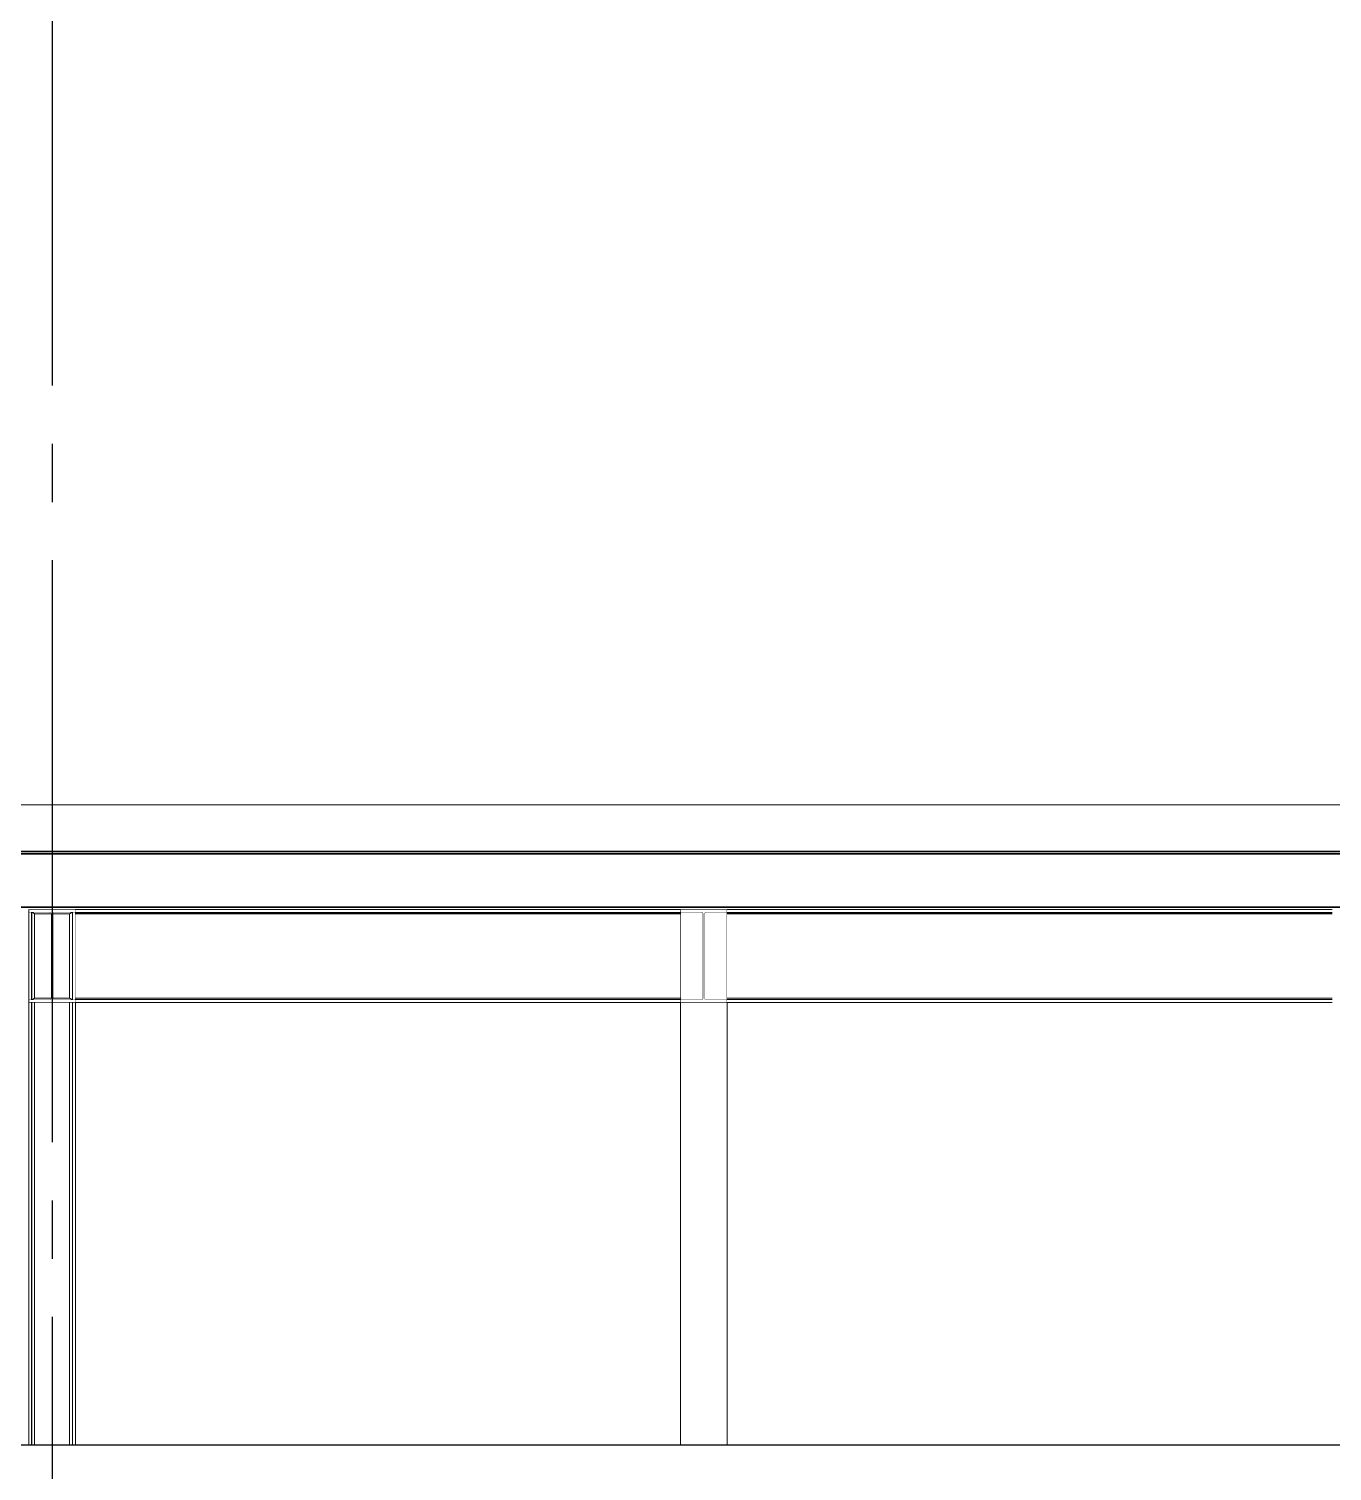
# Model space of a CAD drawing. Extents: x -3080 to 28500, y -1326 to 31609.
# Drawn here: x 18470 to 19030, y 27365 to 27984 of the extents above; entities that cross this region are included whole.
import ezdxf
from ezdxf.xclip import XClip

# ---------------------------------------------------------------- set-up
doc = ezdxf.new("R2010")
doc.units = 0
doc.header["$LTSCALE"] = 100
doc.header["$XCLIPFRAME"] = 2
doc.linetypes.add('188K-SM-07-F10-MECH-CR PIPE-Y2257103$0$X-S-FAB_SL ALL$0$COL-CEN-LIN', pattern=[3.25, 2.5, -0.25, 0.25, -0.25])
doc.linetypes.add('188K-SM-07-F10-MECH-CR PIPE-Y2257103$0$X-S-FAB_SL ALL$0$Wipeout_Contour', pattern=[1, 0, -1])
for name, color, linetype in [('0-xref', 8, 'Continuous'), ('188K-SM-07-F10-MECH-CR PIPE-Y2257103$0$X-S-FAB_SL ALL$0$ASP_1', 1, 'Continuous'), ('188K-SM-07-F10-MECH-CR PIPE-Y2257103$0$X-S-FAB_SL ALL$0$CCL', 15, '188K-SM-07-F10-MECH-CR PIPE-Y2257103$0$X-S-FAB_SL ALL$0$COL-CEN-LIN'), ('188K-SM-07-F10-MECH-CR PIPE-Y2257103$0$X-S-FAB_SL ALL$0$Hattch', 7, 'Continuous'), ('188K-SM-07-F10-MECH-CR PIPE-Y2257103$0$X-S-FAB_SL ALL$0$S-BEAM', 7, 'Continuous'), ('188K-SM-07-F10-MECH-CR PIPE-Y2257103$0$X-S-FAB_SL ALL$0$S-COL', 7, 'Continuous'), ('188K-SM-07-F10-MECH-CR PIPE-Y2257103$0$X-S-FAB_SL ALL$0$S-SLAB', 7, 'Continuous')]:
    doc.layers.add(name, color=color, linetype=linetype)

# ---------------------------------------------------------------- blocks, each defined once
blk = doc.blocks.new('188K-SM-07-F10-MECH-CR PIPE-Y2257103$0$X-S-FAB_SL ALL$0$剖面元素_1320_3', base_point=(23061.26, -8263.06))
at = {"layer": '188K-SM-07-F10-MECH-CR PIPE-Y2257103$0$X-S-FAB_SL ALL$0$S-BEAM', "color": 2, "lineweight": 0}
for p, q in [((41531.26, -6988.06), (41531.26, -6989.36)), ((41551.26, -6988.06), (41531.26, -6988.06)), ((41551.26, -6988.06), (41551.26, -6989.36)), ((41531.26, -7026.76), (41531.26, -7028.06)), ((41551.26, -7028.06), (41531.26, -7028.06)), ((41551.26, -7026.76), (41551.26, -7028.06))]:
    blk.add_line(p, q, dxfattribs=at)
at = {"layer": '188K-SM-07-F10-MECH-CR PIPE-Y2257103$0$X-S-FAB_SL ALL$0$S-BEAM', "color": 2, "lineweight": 0, "flags": 128}
for points in [[(41540.69, -6989.54), (41540.26, -6989.36), (41531.26, -6989.36)], [(41540.69, -6989.54), (41540.86, -6989.96), (41540.86, -7026.16), (41540.69, -7026.59)], [(41541.84, -6989.54), (41541.66, -6989.96), (41541.66, -7026.16), (41541.84, -7026.59)], [(41551.26, -6989.36), (41542.26, -6989.36), (41541.84, -6989.54)], [(41540.69, -7026.59), (41540.26, -7026.76), (41531.26, -7026.76)], [(41541.84, -7026.59), (41542.26, -7026.76), (41551.26, -7026.76)]]:
    blk.add_lwpolyline(points, dxfattribs=at)
blk = doc.blocks.new('188K-SM-07-F10-MECH-CR PIPE-Y2257103$0$X-S-FAB_SL ALL$0$剖面元素_1324_3', base_point=(23061.26, -8263.06))
at = {"layer": '188K-SM-07-F10-MECH-CR PIPE-Y2257103$0$X-S-FAB_SL ALL$0$S-BEAM', "color": 2, "lineweight": 0}
for p, q in [((41811.26, -6988.06), (41811.26, -6989.36)), ((41831.26, -6988.06), (41811.26, -6988.06)), ((41831.26, -6988.06), (41831.26, -6989.36)), ((41811.26, -7026.76), (41811.26, -7028.06)), ((41831.26, -7028.06), (41811.26, -7028.06)), ((41831.26, -7026.76), (41831.26, -7028.06))]:
    blk.add_line(p, q, dxfattribs=at)
at = {"layer": '188K-SM-07-F10-MECH-CR PIPE-Y2257103$0$X-S-FAB_SL ALL$0$S-BEAM', "color": 2, "lineweight": 0, "flags": 128}
for points in [[(41820.69, -6989.54), (41820.26, -6989.36), (41811.26, -6989.36)], [(41820.69, -6989.54), (41820.86, -6989.96), (41820.86, -7026.16), (41820.69, -7026.59)], [(41821.84, -6989.54), (41821.66, -6989.96), (41821.66, -7026.16), (41821.84, -7026.59)], [(41831.26, -6989.36), (41822.26, -6989.36), (41821.84, -6989.54)], [(41820.69, -7026.59), (41820.26, -7026.76), (41811.26, -7026.76)], [(41821.84, -7026.59), (41822.26, -7026.76), (41831.26, -7026.76)]]:
    blk.add_lwpolyline(points, dxfattribs=at)
blk = doc.blocks.new('188K-SM-07-F10-MECH-CR PIPE-Y2257103$0$X-S-FAB_SL ALL$0$剖面元素_2099_3', base_point=(23061.26, -8263.06))
at = {"color": 254, "linetype": '188K-SM-07-F10-MECH-CR PIPE-Y2257103$0$X-S-FAB_SL ALL$0$Wipeout_Contour', "lineweight": 0, "ltscale": 168475.945046}
blk.add_wipeout([(41531.26, -6989.36), (41531.26, -7026.76), (41532.46, -7026.76), (41532.46, -6989.36)], dxfattribs=at).dxf.layer = '188K-SM-07-F10-MECH-CR PIPE-Y2257103$0$X-S-FAB_SL ALL$0$Hattch'
at = {"color": 254, "linetype": '188K-SM-07-F10-MECH-CR PIPE-Y2257103$0$X-S-FAB_SL ALL$0$Wipeout_Contour', "lineweight": 0, "ltscale": 168550.097252}
blk.add_wipeout([(41550.06, -6989.36), (41550.06, -7026.76), (41551.26, -7026.76), (41551.26, -6989.36)], dxfattribs=at).dxf.layer = '188K-SM-07-F10-MECH-CR PIPE-Y2257103$0$X-S-FAB_SL ALL$0$Hattch'
at = {"color": 254, "linetype": '188K-SM-07-F10-MECH-CR PIPE-Y2257103$0$X-S-FAB_SL ALL$0$Wipeout_Contour', "lineweight": 0, "ltscale": 168553.494095}
blk.add_wipeout([(41531.26, -7028.06), (41531.26, -7218.06), (41532.46, -7218.06), (41532.46, -7028.06)], dxfattribs=at).dxf.layer = '188K-SM-07-F10-MECH-CR PIPE-Y2257103$0$X-S-FAB_SL ALL$0$Hattch'
at = {"color": 254, "linetype": '188K-SM-07-F10-MECH-CR PIPE-Y2257103$0$X-S-FAB_SL ALL$0$Wipeout_Contour', "lineweight": 0, "ltscale": 168627.61221}
blk.add_wipeout([(41550.06, -7028.06), (41550.06, -7218.06), (41551.26, -7218.06), (41551.26, -7028.06)], dxfattribs=at).dxf.layer = '188K-SM-07-F10-MECH-CR PIPE-Y2257103$0$X-S-FAB_SL ALL$0$Hattch'
at = {"color": 254, "linetype": '188K-SM-07-F10-MECH-CR PIPE-Y2257103$0$X-S-FAB_SL ALL$0$Wipeout_Contour', "lineweight": 0, "ltscale": 168497.440217}
blk.add_wipeout([(41533.76, -6989.96), (41533.76, -7026.16), (41540.86, -7026.16), (41540.86, -6989.96)], dxfattribs=at).dxf.layer = '188K-SM-07-F10-MECH-CR PIPE-Y2257103$0$X-S-FAB_SL ALL$0$Hattch'
at = {"color": 254, "linetype": '188K-SM-07-F10-MECH-CR PIPE-Y2257103$0$X-S-FAB_SL ALL$0$Wipeout_Contour', "lineweight": 0, "ltscale": 168547.387193}
blk.add_wipeout([(41549.89, -6989.36), (41549.89, -7026.76), (41550.06, -7026.76), (41550.06, -6989.36)], dxfattribs=at).dxf.layer = '188K-SM-07-F10-MECH-CR PIPE-Y2257103$0$X-S-FAB_SL ALL$0$Hattch'
at = {"color": 254, "linetype": '188K-SM-07-F10-MECH-CR PIPE-Y2257103$0$X-S-FAB_SL ALL$0$Wipeout_Contour', "lineweight": 0, "ltscale": 168624.903396}
blk.add_wipeout([(41549.89, -7028.06), (41549.89, -7218.06), (41550.06, -7218.06), (41550.06, -7028.06)], dxfattribs=at).dxf.layer = '188K-SM-07-F10-MECH-CR PIPE-Y2257103$0$X-S-FAB_SL ALL$0$Hattch'
at = {"color": 254, "linetype": '188K-SM-07-F10-MECH-CR PIPE-Y2257103$0$X-S-FAB_SL ALL$0$Wipeout_Contour', "lineweight": 0, "ltscale": 168623.622088}
blk.add_wipeout([(41549.89, -7028.06), (41549.41, -7028.06), (41549.41, -7218.06), (41549.89, -7218.06)], dxfattribs=at).dxf.layer = '188K-SM-07-F10-MECH-CR PIPE-Y2257103$0$X-S-FAB_SL ALL$0$Hattch'
at = {"color": 254, "linetype": '188K-SM-07-F10-MECH-CR PIPE-Y2257103$0$X-S-FAB_SL ALL$0$Wipeout_Contour', "lineweight": 0, "ltscale": 337092.316224}
blk.add_wipeout([(41549.42, -6989.54), (41549.41, -6989.54), (41549.41, -7026.58), (41549.42, -7026.59), (41549.84, -7026.76), (41549.89, -7026.76), (41549.89, -6989.36), (41549.84, -6989.36)], dxfattribs=at).dxf.layer = '188K-SM-07-F10-MECH-CR PIPE-Y2257103$0$X-S-FAB_SL ALL$0$Hattch'
at = {"color": 254, "linetype": '188K-SM-07-F10-MECH-CR PIPE-Y2257103$0$X-S-FAB_SL ALL$0$Wipeout_Contour', "lineweight": 0, "ltscale": 168621.402808}
blk.add_wipeout([(41548.76, -7028.06), (41548.76, -7218.06), (41549.41, -7218.06), (41549.41, -7028.06)], dxfattribs=at).dxf.layer = '188K-SM-07-F10-MECH-CR PIPE-Y2257103$0$X-S-FAB_SL ALL$0$Hattch'
at = {"color": 254, "linetype": '188K-SM-07-F10-MECH-CR PIPE-Y2257103$0$X-S-FAB_SL ALL$0$Wipeout_Contour', "lineweight": 0, "ltscale": 168543.884328}
blk.add_wipeout([(41549.41, -6989.54), (41548.76, -6989.96), (41548.76, -7026.16), (41549.41, -7026.58)], dxfattribs=at).dxf.layer = '188K-SM-07-F10-MECH-CR PIPE-Y2257103$0$X-S-FAB_SL ALL$0$Hattch'
at = {"color": 254, "linetype": '188K-SM-07-F10-MECH-CR PIPE-Y2257103$0$X-S-FAB_SL ALL$0$Wipeout_Contour', "lineweight": 0, "ltscale": 168590.553157}
blk.add_wipeout([(41533.76, -7218.06), (41548.76, -7218.06), (41548.76, -7028.06), (41533.76, -7028.06)], dxfattribs=at).dxf.layer = '188K-SM-07-F10-MECH-CR PIPE-Y2257103$0$X-S-FAB_SL ALL$0$Hattch'
at = {"color": 254, "linetype": '188K-SM-07-F10-MECH-CR PIPE-Y2257103$0$X-S-FAB_SL ALL$0$Wipeout_Contour', "lineweight": 0, "ltscale": 168528.599916}
blk.add_wipeout([(41541.66, -6989.96), (41541.66, -7026.16), (41548.76, -7026.16), (41548.76, -6989.96)], dxfattribs=at).dxf.layer = '188K-SM-07-F10-MECH-CR PIPE-Y2257103$0$X-S-FAB_SL ALL$0$Hattch'
at = {"color": 254, "linetype": '188K-SM-07-F10-MECH-CR PIPE-Y2257103$0$X-S-FAB_SL ALL$0$Wipeout_Contour', "lineweight": 0, "ltscale": 168559.703416}
blk.add_wipeout([(41533.11, -7028.06), (41533.11, -7218.06), (41533.76, -7218.06), (41533.76, -7028.06)], dxfattribs=at).dxf.layer = '188K-SM-07-F10-MECH-CR PIPE-Y2257103$0$X-S-FAB_SL ALL$0$Hattch'
at = {"layer": '188K-SM-07-F10-MECH-CR PIPE-Y2257103$0$X-S-FAB_SL ALL$0$S-COL', "color": 8, "lineweight": 0}
for p, q in [((41548.76, -7026.16), (41548.76, -6989.96)), ((41550.06, -7026.76), (41550.06, -6989.36)), ((41551.26, -7026.76), (41551.26, -6989.36)), ((41548.76, -7218.06), (41548.76, -7028.06)), ((41550.06, -7218.06), (41550.06, -7028.06)), ((41551.26, -7218.06), (41551.26, -7028.06))]:
    blk.add_line(p, q, dxfattribs=at)
at = {"color": 254, "linetype": '188K-SM-07-F10-MECH-CR PIPE-Y2257103$0$X-S-FAB_SL ALL$0$Wipeout_Contour', "lineweight": 0, "ltscale": 168482.156557}
blk.add_wipeout([(41533.76, -6989.96), (41533.11, -6989.54), (41533.11, -7026.58), (41533.76, -7026.16)], dxfattribs=at).dxf.layer = '188K-SM-07-F10-MECH-CR PIPE-Y2257103$0$X-S-FAB_SL ALL$0$Hattch'
at = {"color": 254, "linetype": '188K-SM-07-F10-MECH-CR PIPE-Y2257103$0$X-S-FAB_SL ALL$0$Wipeout_Contour', "lineweight": 0, "ltscale": 168557.484158}
blk.add_wipeout([(41532.64, -7218.06), (41533.11, -7218.06), (41533.11, -7028.06), (41532.64, -7028.06)], dxfattribs=at).dxf.layer = '188K-SM-07-F10-MECH-CR PIPE-Y2257103$0$X-S-FAB_SL ALL$0$Hattch'
at = {"color": 254, "linetype": '188K-SM-07-F10-MECH-CR PIPE-Y2257103$0$X-S-FAB_SL ALL$0$Wipeout_Contour', "lineweight": 0, "ltscale": 336959.769072}
blk.add_wipeout([(41532.69, -6989.36), (41532.64, -6989.36), (41532.64, -7026.76), (41532.69, -7026.76), (41533.11, -7026.59), (41533.11, -7026.58), (41533.11, -6989.54), (41533.11, -6989.54)], dxfattribs=at).dxf.layer = '188K-SM-07-F10-MECH-CR PIPE-Y2257103$0$X-S-FAB_SL ALL$0$Hattch'
at = {"color": 254, "linetype": '188K-SM-07-F10-MECH-CR PIPE-Y2257103$0$X-S-FAB_SL ALL$0$Wipeout_Contour', "lineweight": 0, "ltscale": 168478.655069}
blk.add_wipeout([(41532.46, -7026.76), (41532.64, -7026.76), (41532.64, -6989.36), (41532.46, -6989.36)], dxfattribs=at).dxf.layer = '188K-SM-07-F10-MECH-CR PIPE-Y2257103$0$X-S-FAB_SL ALL$0$Hattch'
at = {"color": 254, "linetype": '188K-SM-07-F10-MECH-CR PIPE-Y2257103$0$X-S-FAB_SL ALL$0$Wipeout_Contour', "lineweight": 0, "ltscale": 168556.202872}
blk.add_wipeout([(41532.46, -7028.06), (41532.46, -7218.06), (41532.64, -7218.06), (41532.64, -7028.06)], dxfattribs=at).dxf.layer = '188K-SM-07-F10-MECH-CR PIPE-Y2257103$0$X-S-FAB_SL ALL$0$Hattch'
at = {"layer": '188K-SM-07-F10-MECH-CR PIPE-Y2257103$0$X-S-FAB_SL ALL$0$S-COL', "color": 8, "lineweight": 0}
for p, q in [((41531.26, -7026.76), (41531.26, -6989.36)), ((41532.46, -7026.76), (41532.46, -6989.36)), ((41533.76, -7026.16), (41533.76, -6989.96)), ((41531.26, -7218.06), (41531.26, -7028.06)), ((41532.46, -7218.06), (41532.46, -7028.06)), ((41533.76, -7218.06), (41533.76, -7028.06))]:
    blk.add_line(p, q, dxfattribs=at)
blk = doc.blocks.new('188K-SM-07-F10-MECH-CR PIPE-Y2257103$0$X-S-FAB_SL ALL$0$剖面元素_2100_3', base_point=(23061.26, -8263.06))
at = {"color": 254, "linetype": '188K-SM-07-F10-MECH-CR PIPE-Y2257103$0$X-S-FAB_SL ALL$0$Wipeout_Contour', "lineweight": 0, "ltscale": 169694.545631}
blk.add_wipeout([(41811.26, -7028.06), (41811.26, -7218.06), (41831.26, -7218.06), (41831.26, -7028.06)], dxfattribs=at).dxf.layer = '188K-SM-07-F10-MECH-CR PIPE-Y2257103$0$X-S-FAB_SL ALL$0$Hattch'
at = {"color": 254, "linetype": '188K-SM-07-F10-MECH-CR PIPE-Y2257103$0$X-S-FAB_SL ALL$0$Wipeout_Contour', "lineweight": 0, "ltscale": 339209.60075}
blk.add_wipeout([(41811.26, -7026.76), (41820.26, -7026.76), (41820.69, -7026.59), (41820.86, -7026.16), (41820.86, -6989.96), (41820.69, -6989.54), (41820.26, -6989.36), (41811.26, -6989.36)], dxfattribs=at).dxf.layer = '188K-SM-07-F10-MECH-CR PIPE-Y2257103$0$X-S-FAB_SL ALL$0$Hattch'
at = {"layer": '188K-SM-07-F10-MECH-CR PIPE-Y2257103$0$X-S-FAB_SL ALL$0$S-COL', "color": 8, "lineweight": 0}
for p, q in [((41811.26, -7026.76), (41811.26, -6989.36)), ((41811.26, -7218.06), (41811.26, -7028.06))]:
    blk.add_line(p, q, dxfattribs=at)
at = {"color": 254, "linetype": '188K-SM-07-F10-MECH-CR PIPE-Y2257103$0$X-S-FAB_SL ALL$0$Wipeout_Contour', "lineweight": 0, "ltscale": 339260.471178}
blk.add_wipeout([(41821.84, -6989.54), (41821.66, -6989.96), (41821.66, -7026.16), (41821.84, -7026.59), (41822.26, -7026.76), (41831.26, -7026.76), (41831.26, -6989.36), (41822.26, -6989.36)], dxfattribs=at).dxf.layer = '188K-SM-07-F10-MECH-CR PIPE-Y2257103$0$X-S-FAB_SL ALL$0$Hattch'
at = {"layer": '188K-SM-07-F10-MECH-CR PIPE-Y2257103$0$X-S-FAB_SL ALL$0$S-COL', "color": 8, "lineweight": 0}
for p, q in [((41831.26, -7026.76), (41831.26, -6989.36)), ((41831.26, -7218.06), (41831.26, -7028.06))]:
    blk.add_line(p, q, dxfattribs=at)
blk = doc.blocks.new('188K-SM-07-F10-MECH-CR PIPE-Y2257103$0$X-S-FAB_SL ALL$0$剖面元素_2189_3', base_point=(23061.26, -8263.06))
at = {"color": 254, "linetype": '188K-SM-07-F10-MECH-CR PIPE-Y2257103$0$X-S-FAB_SL ALL$0$Wipeout_Contour', "lineweight": 0, "ltscale": 168576.746401}
blk.add_wipeout([(38161.26, -6987.26), (38161.26, -6988.06), (44952.76, -6988.06), (44952.76, -6987.26)], dxfattribs=at).dxf.layer = '188K-SM-07-F10-MECH-CR PIPE-Y2257103$0$X-S-FAB_SL ALL$0$Hattch'
at = {"color": 254, "linetype": '188K-SM-07-F10-MECH-CR PIPE-Y2257103$0$X-S-FAB_SL ALL$0$Wipeout_Contour', "lineweight": 0, "ltscale": 168576.450104}
blk.add_wipeout([(38161.26, -6987.18), (38161.26, -6987.26), (44952.76, -6987.26), (44952.76, -6987.18)], dxfattribs=at).dxf.layer = '188K-SM-07-F10-MECH-CR PIPE-Y2257103$0$X-S-FAB_SL ALL$0$Hattch'
at = {"color": 254, "linetype": '188K-SM-07-F10-MECH-CR PIPE-Y2257103$0$X-S-FAB_SL ALL$0$Wipeout_Contour', "lineweight": 0, "ltscale": 168576.349998}
blk.add_wipeout([(38161.26, -6986.96), (38161.26, -6987.18), (44952.76, -6987.18), (44952.76, -6986.96)], dxfattribs=at).dxf.layer = '188K-SM-07-F10-MECH-CR PIPE-Y2257103$0$X-S-FAB_SL ALL$0$Hattch'
at = {"color": 254, "linetype": '188K-SM-07-F10-MECH-CR PIPE-Y2257103$0$X-S-FAB_SL ALL$0$Wipeout_Contour', "lineweight": 0, "ltscale": 168568.749907}
blk.add_wipeout([(38161.26, -6964.36), (38161.26, -6986.96), (44952.76, -6986.96), (44952.76, -6964.36)], dxfattribs=at).dxf.layer = '188K-SM-07-F10-MECH-CR PIPE-Y2257103$0$X-S-FAB_SL ALL$0$Hattch'
at = {"layer": '188K-SM-07-F10-MECH-CR PIPE-Y2257103$0$X-S-FAB_SL ALL$0$S-BEAM', "color": 8, "lineweight": 0}
for p, q in [((38161.26, -6986.96), (44952.76, -6986.96)), ((38161.26, -6987.26), (44952.76, -6987.26)), ((41551.26, -6988.06), (41811.26, -6988.06)), ((41831.26, -6988.06), (42091.26, -6988.06))]:
    blk.add_line(p, q, dxfattribs=at)
at = {"color": 254, "linetype": '188K-SM-07-F10-MECH-CR PIPE-Y2257103$0$X-S-FAB_SL ALL$0$Wipeout_Contour', "lineweight": 0, "ltscale": 168561.149864}
blk.add_wipeout([(38161.26, -6964.15), (38161.26, -6964.36), (44952.76, -6964.36), (44952.76, -6964.15)], dxfattribs=at).dxf.layer = '188K-SM-07-F10-MECH-CR PIPE-Y2257103$0$X-S-FAB_SL ALL$0$Hattch'
at = {"color": 254, "linetype": '188K-SM-07-F10-MECH-CR PIPE-Y2257103$0$X-S-FAB_SL ALL$0$Wipeout_Contour', "lineweight": 0, "ltscale": 168561.050075}
blk.add_wipeout([(38161.26, -6964.06), (38161.26, -6964.15), (44952.76, -6964.15), (44952.76, -6964.06)], dxfattribs=at).dxf.layer = '188K-SM-07-F10-MECH-CR PIPE-Y2257103$0$X-S-FAB_SL ALL$0$Hattch'
at = {"color": 254, "linetype": '188K-SM-07-F10-MECH-CR PIPE-Y2257103$0$X-S-FAB_SL ALL$0$Wipeout_Contour', "lineweight": 0, "ltscale": 168560.754769}
blk.add_wipeout([(38161.26, -6963.26), (38161.26, -6964.06), (44952.76, -6964.06), (44952.76, -6963.26)], dxfattribs=at).dxf.layer = '188K-SM-07-F10-MECH-CR PIPE-Y2257103$0$X-S-FAB_SL ALL$0$Hattch'
at = {"layer": '188K-SM-07-F10-MECH-CR PIPE-Y2257103$0$X-S-FAB_SL ALL$0$S-BEAM', "color": 8, "lineweight": 0}
for p, q in [((38161.26, -6963.26), (44952.76, -6963.26)), ((38161.26, -6964.06), (44952.76, -6964.06)), ((38161.26, -6964.36), (44952.76, -6964.36))]:
    blk.add_line(p, q, dxfattribs=at)
blk = doc.blocks.new('188K-SM-07-F10-MECH-CR PIPE-Y2257103$0$X-S-FAB_SL ALL$0$A$C2e9ab586')
at = {"layer": '188K-SM-07-F10-MECH-CR PIPE-Y2257103$0$X-S-FAB_SL ALL$0$S-SLAB', "color": 15, "lineweight": 0}
for p, q in [((-4556.39, 1605), (-10511.39, 1605)), ((-4556.39, 1585), (-10511.39, 1585))]:
    blk.add_line(p, q, dxfattribs=at)
at = {"layer": '188K-SM-07-F10-MECH-CR PIPE-Y2257103$0$X-S-FAB_SL ALL$0$S-BEAM', "lineweight": 0}
for name in ['188K-SM-07-F10-MECH-CR PIPE-Y2257103$0$X-S-FAB_SL ALL$0$剖面元素_1320_3', '188K-SM-07-F10-MECH-CR PIPE-Y2257103$0$X-S-FAB_SL ALL$0$剖面元素_1324_3']:
    blk.add_blockref(name, (-28106.39, 285), dxfattribs=at)
at = {"layer": '188K-SM-07-F10-MECH-CR PIPE-Y2257103$0$X-S-FAB_SL ALL$0$S-COL', "lineweight": 0}
for name in ['188K-SM-07-F10-MECH-CR PIPE-Y2257103$0$X-S-FAB_SL ALL$0$剖面元素_2099_3', '188K-SM-07-F10-MECH-CR PIPE-Y2257103$0$X-S-FAB_SL ALL$0$剖面元素_2100_3']:
    blk.add_blockref(name, (-28106.39, 285), dxfattribs=at)
at = {"color": 254, "linetype": '188K-SM-07-F10-MECH-CR PIPE-Y2257103$0$X-S-FAB_SL ALL$0$Wipeout_Contour', "lineweight": 0, "ltscale": 168482.586806}
blk.add_wipeout([(-9627.39, 1558.7), (-9634.96, 1558.7), (-9634.54, 1558.52), (-9626.96, 1558.52)], dxfattribs=at).dxf.layer = '188K-SM-07-F10-MECH-CR PIPE-Y2257103$0$X-S-FAB_SL ALL$0$Hattch'
at = {"color": 254, "linetype": '188K-SM-07-F10-MECH-CR PIPE-Y2257103$0$X-S-FAB_SL ALL$0$Wipeout_Contour', "lineweight": 0, "ltscale": 169052.434373}
blk.add_wipeout([(-9356.39, 1560), (-9616.39, 1560), (-9616.39, 1558.7), (-9356.39, 1558.7)], dxfattribs=at).dxf.layer = '188K-SM-07-F10-MECH-CR PIPE-Y2257103$0$X-S-FAB_SL ALL$0$Hattch'
at = {"color": 254, "linetype": '188K-SM-07-F10-MECH-CR PIPE-Y2257103$0$X-S-FAB_SL ALL$0$Wipeout_Contour', "lineweight": 0, "ltscale": 170157.600509}
blk.add_wipeout([(-9336.39, 1558.52), (-9076.39, 1558.52), (-9076.39, 1558.7), (-9336.39, 1558.7)], dxfattribs=at).dxf.layer = '188K-SM-07-F10-MECH-CR PIPE-Y2257103$0$X-S-FAB_SL ALL$0$Hattch'
at = {"color": 254, "linetype": '188K-SM-07-F10-MECH-CR PIPE-Y2257103$0$X-S-FAB_SL ALL$0$Wipeout_Contour', "lineweight": 0, "ltscale": 168507.358585}
blk.add_wipeout([(-9634.96, 1521.3), (-9627.39, 1521.3), (-9626.96, 1521.48), (-9634.54, 1521.48)], dxfattribs=at).dxf.layer = '188K-SM-07-F10-MECH-CR PIPE-Y2257103$0$X-S-FAB_SL ALL$0$Hattch'
at = {"color": 254, "linetype": '188K-SM-07-F10-MECH-CR PIPE-Y2257103$0$X-S-FAB_SL ALL$0$Wipeout_Contour', "lineweight": 0, "ltscale": 169078.101584}
blk.add_wipeout([(-9356.39, 1521.3), (-9616.39, 1521.3), (-9616.39, 1520), (-9356.39, 1520)], dxfattribs=at).dxf.layer = '188K-SM-07-F10-MECH-CR PIPE-Y2257103$0$X-S-FAB_SL ALL$0$Hattch'
at = {"color": 254, "linetype": '188K-SM-07-F10-MECH-CR PIPE-Y2257103$0$X-S-FAB_SL ALL$0$Wipeout_Contour', "lineweight": 0, "ltscale": 170157.797685}
blk.add_wipeout([(-9076.39, 1558.52), (-9336.39, 1558.52), (-9336.39, 1558.1), (-9076.39, 1558.1)], dxfattribs=at).dxf.layer = '188K-SM-07-F10-MECH-CR PIPE-Y2257103$0$X-S-FAB_SL ALL$0$Hattch'
at = {"color": 254, "linetype": '188K-SM-07-F10-MECH-CR PIPE-Y2257103$0$X-S-FAB_SL ALL$0$Wipeout_Contour', "lineweight": 0, "ltscale": 169077.610889}
blk.add_wipeout([(-9356.39, 1521.48), (-9616.39, 1521.48), (-9616.39, 1521.3), (-9356.39, 1521.3)], dxfattribs=at).dxf.layer = '188K-SM-07-F10-MECH-CR PIPE-Y2257103$0$X-S-FAB_SL ALL$0$Hattch'
at = {"color": 254, "linetype": '188K-SM-07-F10-MECH-CR PIPE-Y2257103$0$X-S-FAB_SL ALL$0$Wipeout_Contour', "lineweight": 0, "ltscale": 170169.863881}
blk.add_wipeout([(-9076.39, 1558.1), (-9336.39, 1558.1), (-9336.39, 1521.9), (-9076.39, 1521.9)], dxfattribs=at).dxf.layer = '188K-SM-07-F10-MECH-CR PIPE-Y2257103$0$X-S-FAB_SL ALL$0$Hattch'
at = {"color": 254, "linetype": '188K-SM-07-F10-MECH-CR PIPE-Y2257103$0$X-S-FAB_SL ALL$0$Wipeout_Contour', "lineweight": 0, "ltscale": 169077.411412}
blk.add_wipeout([(-9616.39, 1521.9), (-9616.39, 1521.48), (-9356.39, 1521.48), (-9356.39, 1521.9)], dxfattribs=at).dxf.layer = '188K-SM-07-F10-MECH-CR PIPE-Y2257103$0$X-S-FAB_SL ALL$0$Hattch'
at = {"color": 254, "linetype": '188K-SM-07-F10-MECH-CR PIPE-Y2257103$0$X-S-FAB_SL ALL$0$Wipeout_Contour', "lineweight": 0, "ltscale": 169065.265937}
blk.add_wipeout([(-9616.39, 1558.1), (-9616.39, 1521.9), (-9356.39, 1521.9), (-9356.39, 1558.1)], dxfattribs=at).dxf.layer = '188K-SM-07-F10-MECH-CR PIPE-Y2257103$0$X-S-FAB_SL ALL$0$Hattch'
at = {"color": 254, "linetype": '188K-SM-07-F10-MECH-CR PIPE-Y2257103$0$X-S-FAB_SL ALL$0$Wipeout_Contour', "lineweight": 0, "ltscale": 170157.115609}
blk.add_wipeout([(-9076.39, 1560), (-9336.39, 1560), (-9336.39, 1558.7), (-9076.39, 1558.7)], dxfattribs=at).dxf.layer = '188K-SM-07-F10-MECH-CR PIPE-Y2257103$0$X-S-FAB_SL ALL$0$Hattch'
at = {"color": 254, "linetype": '188K-SM-07-F10-MECH-CR PIPE-Y2257103$0$X-S-FAB_SL ALL$0$Wipeout_Contour', "lineweight": 0, "ltscale": 170181.930517}
blk.add_wipeout([(-9336.39, 1521.48), (-9076.39, 1521.48), (-9076.39, 1521.9), (-9336.39, 1521.9)], dxfattribs=at).dxf.layer = '188K-SM-07-F10-MECH-CR PIPE-Y2257103$0$X-S-FAB_SL ALL$0$Hattch'
at = {"layer": '188K-SM-07-F10-MECH-CR PIPE-Y2257103$0$X-S-FAB_SL ALL$0$S-BEAM', "color": 8, "lineweight": 0}
for p, q in [((-9076.39, 1558.7), (-9336.39, 1558.7)), ((-9076.39, 1558.1), (-9336.39, 1558.1))]:
    blk.add_line(p, q, dxfattribs=at)
at = {"color": 254, "linetype": '188K-SM-07-F10-MECH-CR PIPE-Y2257103$0$X-S-FAB_SL ALL$0$Wipeout_Contour', "lineweight": 0, "ltscale": 169053.120901}
blk.add_wipeout([(-9616.39, 1558.52), (-9616.39, 1558.1), (-9356.39, 1558.1), (-9356.39, 1558.52)], dxfattribs=at).dxf.layer = '188K-SM-07-F10-MECH-CR PIPE-Y2257103$0$X-S-FAB_SL ALL$0$Hattch'
at = {"color": 254, "linetype": '188K-SM-07-F10-MECH-CR PIPE-Y2257103$0$X-S-FAB_SL ALL$0$Wipeout_Contour', "lineweight": 0, "ltscale": 168543.452157}
blk.add_wipeout([(-9625.81, 1521.48), (-9625.39, 1521.3), (-9617.81, 1521.3), (-9618.23, 1521.48)], dxfattribs=at).dxf.layer = '188K-SM-07-F10-MECH-CR PIPE-Y2257103$0$X-S-FAB_SL ALL$0$Hattch'
at = {"color": 254, "linetype": '188K-SM-07-F10-MECH-CR PIPE-Y2257103$0$X-S-FAB_SL ALL$0$Wipeout_Contour', "lineweight": 0, "ltscale": 170182.128701}
blk.add_wipeout([(-9336.39, 1521.48), (-9336.39, 1521.3), (-9076.39, 1521.3), (-9076.39, 1521.48)], dxfattribs=at).dxf.layer = '188K-SM-07-F10-MECH-CR PIPE-Y2257103$0$X-S-FAB_SL ALL$0$Hattch'
at = {"color": 254, "linetype": '188K-SM-07-F10-MECH-CR PIPE-Y2257103$0$X-S-FAB_SL ALL$0$Wipeout_Contour', "lineweight": 0, "ltscale": 169052.922438}
blk.add_wipeout([(-9356.39, 1558.7), (-9616.39, 1558.7), (-9616.39, 1558.52), (-9356.39, 1558.52)], dxfattribs=at).dxf.layer = '188K-SM-07-F10-MECH-CR PIPE-Y2257103$0$X-S-FAB_SL ALL$0$Hattch'
at = {"color": 254, "linetype": '188K-SM-07-F10-MECH-CR PIPE-Y2257103$0$X-S-FAB_SL ALL$0$Wipeout_Contour', "lineweight": 0, "ltscale": 210632.62518}
blk.add_wipeout([(-9634.54, 1521.48), (-9634.54, 1521.48), (-9626.96, 1521.48), (-9626.79, 1521.9), (-9633.89, 1521.9)], dxfattribs=at).dxf.layer = '188K-SM-07-F10-MECH-CR PIPE-Y2257103$0$X-S-FAB_SL ALL$0$Hattch'
at = {"color": 254, "linetype": '188K-SM-07-F10-MECH-CR PIPE-Y2257103$0$X-S-FAB_SL ALL$0$Wipeout_Contour', "lineweight": 0, "ltscale": 170182.616207}
blk.add_wipeout([(-9076.39, 1521.3), (-9336.39, 1521.3), (-9336.39, 1520), (-9076.39, 1520)], dxfattribs=at).dxf.layer = '188K-SM-07-F10-MECH-CR PIPE-Y2257103$0$X-S-FAB_SL ALL$0$Hattch'
at = {"layer": '188K-SM-07-F10-MECH-CR PIPE-Y2257103$0$X-S-FAB_SL ALL$0$S-BEAM', "color": 8, "lineweight": 0}
for p, q in [((-9634.54, 1521.48), (-9634.96, 1521.3)), ((-9633.89, 1521.9), (-9634.54, 1521.48)), ((-9076.39, 1521.9), (-9336.39, 1521.9)), ((-9076.39, 1521.3), (-9336.39, 1521.3)), ((-9076.39, 1520), (-9336.39, 1520))]:
    blk.add_line(p, q, dxfattribs=at)
at = {"color": 254, "linetype": '188K-SM-07-F10-MECH-CR PIPE-Y2257103$0$X-S-FAB_SL ALL$0$Wipeout_Contour', "lineweight": 0, "ltscale": 168518.685684}
blk.add_wipeout([(-9625.81, 1558.52), (-9618.23, 1558.52), (-9617.81, 1558.7), (-9625.39, 1558.7)], dxfattribs=at).dxf.layer = '188K-SM-07-F10-MECH-CR PIPE-Y2257103$0$X-S-FAB_SL ALL$0$Hattch'
at = {"color": 254, "linetype": '188K-SM-07-F10-MECH-CR PIPE-Y2257103$0$X-S-FAB_SL ALL$0$Wipeout_Contour', "lineweight": 0, "ltscale": 210680.621203}
blk.add_wipeout([(-9618.89, 1521.9), (-9625.99, 1521.9), (-9625.81, 1521.48), (-9618.23, 1521.48), (-9618.24, 1521.48)], dxfattribs=at).dxf.layer = '188K-SM-07-F10-MECH-CR PIPE-Y2257103$0$X-S-FAB_SL ALL$0$Hattch'
at = {"layer": '188K-SM-07-F10-MECH-CR PIPE-Y2257103$0$X-S-FAB_SL ALL$0$S-BEAM', "color": 8, "lineweight": 0}
for p, q in [((-9626.79, 1521.9), (-9633.89, 1521.9)), ((-9618.89, 1521.9), (-9625.99, 1521.9)), ((-9618.24, 1521.48), (-9618.89, 1521.9)), ((-9617.81, 1521.3), (-9618.23, 1521.48)), ((-9356.39, 1521.9), (-9616.39, 1521.9)), ((-9356.39, 1521.3), (-9616.39, 1521.3)), ((-9356.39, 1520), (-9616.39, 1520))]:
    blk.add_line(p, q, dxfattribs=at)
at = {"color": 254, "linetype": '188K-SM-07-F10-MECH-CR PIPE-Y2257103$0$X-S-FAB_SL ALL$0$Wipeout_Contour', "lineweight": 0, "ltscale": 210601.926614}
blk.add_wipeout([(-9626.96, 1558.52), (-9634.54, 1558.52), (-9634.54, 1558.52), (-9633.89, 1558.1), (-9626.79, 1558.1)], dxfattribs=at).dxf.layer = '188K-SM-07-F10-MECH-CR PIPE-Y2257103$0$X-S-FAB_SL ALL$0$Hattch'
at = {"layer": '188K-SM-07-F10-MECH-CR PIPE-Y2257103$0$X-S-FAB_SL ALL$0$S-BEAM', "color": 8, "lineweight": 0}
for q in [(-9634.96, 1558.7), (-9633.89, 1558.1)]:
    blk.add_line((-9634.54, 1558.52), q, dxfattribs=at)
at = {"color": 254, "linetype": '188K-SM-07-F10-MECH-CR PIPE-Y2257103$0$X-S-FAB_SL ALL$0$Wipeout_Contour', "lineweight": 0, "ltscale": 210649.929664}
blk.add_wipeout([(-9625.81, 1558.52), (-9625.99, 1558.1), (-9618.89, 1558.1), (-9618.24, 1558.52), (-9618.23, 1558.52)], dxfattribs=at).dxf.layer = '188K-SM-07-F10-MECH-CR PIPE-Y2257103$0$X-S-FAB_SL ALL$0$Hattch'
at = {"layer": '188K-SM-07-F10-MECH-CR PIPE-Y2257103$0$X-S-FAB_SL ALL$0$S-BEAM', "color": 8, "lineweight": 0}
for p, q in [((-9633.89, 1558.1), (-9626.79, 1558.1)), ((-9625.99, 1558.1), (-9618.89, 1558.1)), ((-9618.89, 1558.1), (-9618.24, 1558.52)), ((-9617.81, 1558.7), (-9618.23, 1558.52)), ((-9356.39, 1558.7), (-9616.39, 1558.7)), ((-9356.39, 1558.1), (-9616.39, 1558.1))]:
    blk.add_line(p, q, dxfattribs=at)
at = {"layer": '188K-SM-07-F10-MECH-CR PIPE-Y2257103$0$X-S-FAB_SL ALL$0$S-BEAM', "lineweight": 0}
blk.add_blockref('188K-SM-07-F10-MECH-CR PIPE-Y2257103$0$X-S-FAB_SL ALL$0$剖面元素_2189_3', (-28106.39, 285), dxfattribs=at)
blk = doc.blocks.new('188K-SM-07-F10-MECH-CR PIPE-Y2257103$0$X-S-FAB_SL ALL$0$A$Ceb448ab1')
at = {"layer": '188K-SM-07-F10-MECH-CR PIPE-Y2257103$0$X-S-FAB_SL ALL$0$CCL'}
blk.add_line((18480, 3600), (18480, 0), dxfattribs=at)
blk = doc.blocks.new('188K-SM-07-F10-MECH-CR PIPE-Y2257103$0$X-S-FAB_SL ALL')
at = {"layer": '188K-SM-07-F10-MECH-CR PIPE-Y2257103$0$X-S-FAB_SL ALL$0$ASP_1'}
blk.add_blockref('188K-SM-07-F10-MECH-CR PIPE-Y2257103$0$X-S-FAB_SL ALL$0$A$C2e9ab586', (23632.864, -73288.977), dxfattribs=at)
blk.add_line((-2728.521, -71958.977), (19076.479, -71958.977), dxfattribs=at)
at = {"layer": '188K-SM-07-F10-MECH-CR PIPE-Y2257103$0$X-S-FAB_SL ALL$0$CCL'}
blk.add_blockref('188K-SM-07-F10-MECH-CR PIPE-Y2257103$0$X-S-FAB_SL ALL$0$A$Ceb448ab1', (-4473.521, -73553.977), dxfattribs=at)
blk = doc.blocks.new('188K-SM-07-F10-MECH-CR PIPE-Y2257103')
ref = blk.add_blockref('188K-SM-07-F10-MECH-CR PIPE-Y2257103$0$X-S-FAB_SL ALL', (4473.521, 99334.763))
XClip(ref).set_block_clipping_path([(-7553.4648570136, -75341.9369645483), (24026.2025623869, -67725.7696244382)])

msp = doc.modelspace()

# ---------------------------------------------------------------- block references
at = {"layer": '0-xref'}
msp.add_blockref('188K-SM-07-F10-MECH-CR PIPE-Y2257103', (0, 0), dxfattribs=at)

doc.saveas('drawing.dxf')
